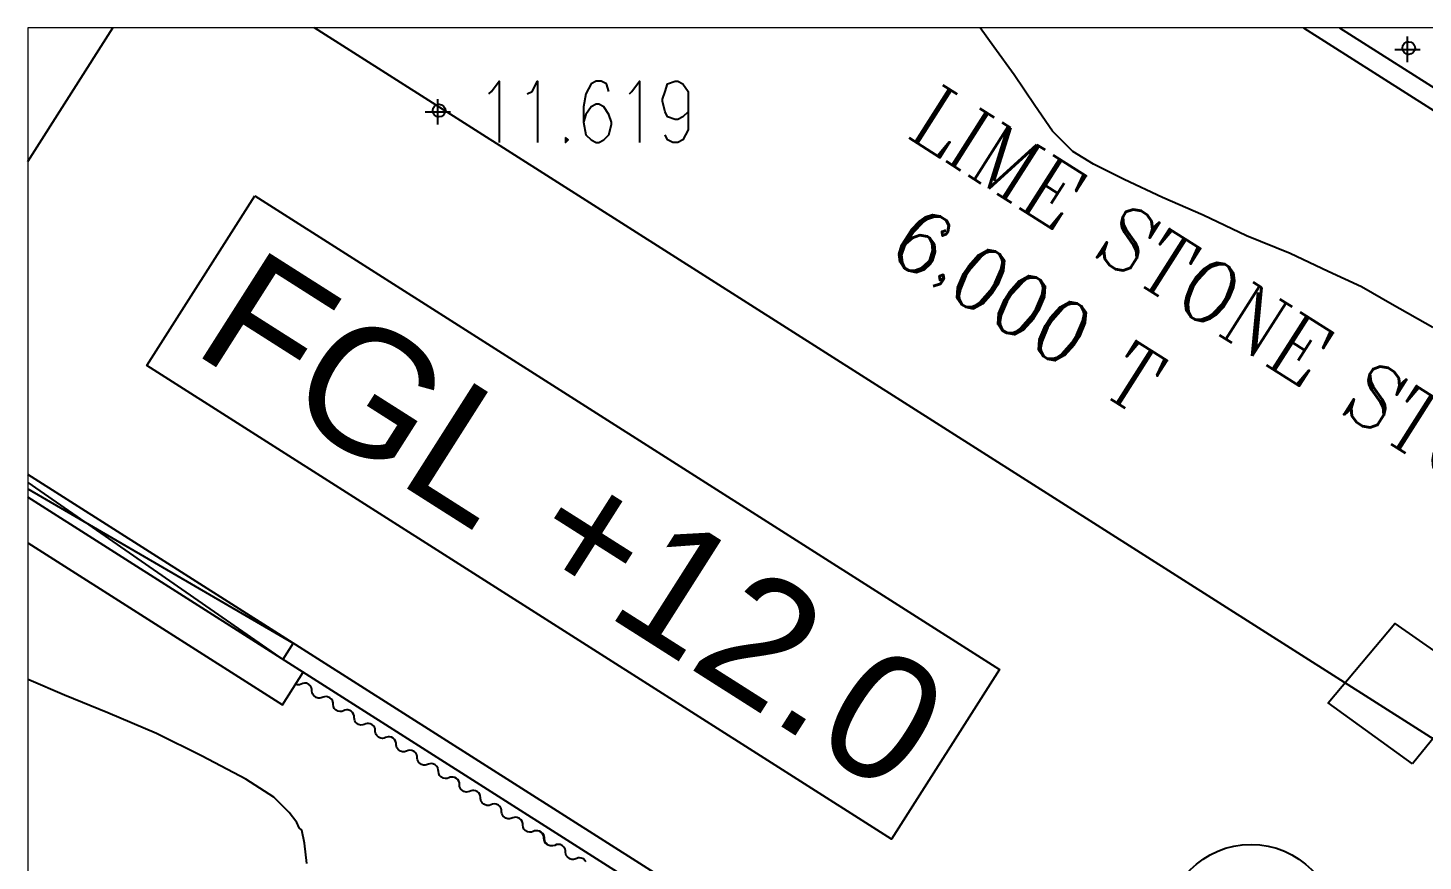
# Model space of a CAD drawing. Header units: millimetres. Extents: x -243837 to -5443, y 40 to 285140.
# Drawn here: x -27895 to -22408, y 135230 to 138509 of the extents above; entities that cross this region are included whole.
import ezdxf
from ezdxf.enums import TextEntityAlignment as Align

# ---------------------------------------------------------------- set-up
doc = ezdxf.new("R2010")
doc.units = ezdxf.units.MM
doc.linetypes.add('0', pattern=[0])
doc.layers.add('PDF_C-TOPO', color=7, linetype='Continuous', true_color=0xb85b00)
doc.layers.add('R-OBJECT', color=2, linetype='Continuous', lineweight=20)
doc.styles.add('ROMANC', font='romanc', dxfattribs={"height": 3.5})
doc.styles.get("Standard").update_dxf_attribs({"font": 'arial.ttf'})

# ---------------------------------------------------------------- blocks, each defined once
blk = doc.blocks.new('A$C6953163A')
blk.add_lwpolyline([(99819, 114160.7), (0, 114160.7), (0, 0), (99819, 0)], close=True)
at = {"layer": 'PDF_C-TOPO', "color": 8, "linetype": '0', "lineweight": 25}
for p, q in [((0, 111391.6), (1761.2, 114160.7)), ((46228.7, 88537.3), (5941.2, 114160.7)), ((26438.3, 114160.7), (50214.7, 99038.6)), ((27183.6, 114160.7), (50766.9, 99161.4)), ((38408, 80475), (0, 104903)), ((0, 104733.6), (5285.1, 101067.5)), ((0, 104601.7), (5499.7, 101405.1)), ((38530.8, 79922.8), (0, 104428.9)), ((5499.7, 101405.1), (5285.1, 101067.5))]:
    blk.add_line(p, q, dxfattribs=at)
for points in [[(29120.1, 107947.1), (28273.4, 108423.4), (27638.4, 108793.8), (26950.5, 109111.3), (26156.7, 109481.7), (25257.2, 109852.1), (24357.6, 110275.4), (23510.9, 110645.9), (22717.1, 111016.3), (22082.1, 111333.8), (21658.8, 111598.4), (21235.5, 112021.7), (20865.1, 112550.9), (20441.7, 113185.9), (20018.4, 113768), (19732.7, 114160.7)], [(28590.9, 113450.5), (28590.9, 113979.6)], [(28326.3, 113715), (28855.5, 113715)], [(9554.1, 112790.2), (9607, 112843.1), (9765.8, 113054.8), (9765.8, 111784.8)], [(10347.9, 112790.2), (10453.7, 112843.1), (10559.5, 113054.8), (10559.5, 111784.8)], [(12041.2, 112843.1), (11988.3, 113001.9), (11882.5, 113054.8), (11776.6, 113054.8), (11670.8, 113001.9), (11565, 112790.2), (11512, 112525.6), (11512, 112208.1), (11565, 111943.5), (11670.8, 111837.7), (11776.6, 111784.8), (11829.5, 111784.8), (11935.4, 111837.7), (12041.2, 111943.5), (12094.1, 112155.2), (12094.1, 112208.1), (12041.2, 112366.9), (11935.4, 112525.6), (11829.5, 112578.5), (11776.6, 112578.5), (11670.8, 112525.6), (11565, 112366.9), (11512, 112208.1)], [(12464.5, 112790.2), (12517.5, 112843.1), (12676.2, 113054.8), (12676.2, 111784.8)], [(13681.6, 112631.4), (13681.6, 112419.8), (13575.8, 112313.9), (13470, 112261), (13417, 112261), (13258.3, 112313.9), (13205.4, 112419.8), (13152.5, 112631.4), (13152.5, 112684.4), (13205.4, 112843.1), (13258.3, 113001.9), (13417, 113054.8), (13470, 113054.8), (13575.8, 113001.9), (13681.6, 112843.1), (13681.6, 112631.4), (13681.6, 112313.9), (13681.6, 112049.4), (13575.8, 111837.7), (13470, 111784.8), (13364.1, 111784.8), (13258.3, 111837.7), (13205.4, 111943.5)], [(8495.8, 112155.2), (8495.8, 112684.4)], [(8231.2, 112419.8), (8760.4, 112419.8)], [(5783.8, 96834.6), (5730.9, 97257.9), (5677.9, 97522.5), (5625, 97575.4), (5572.1, 97681.3), (5413.4, 97892.9), (5095.9, 98210.4), (4513.8, 98580.8), (3614.2, 99057.1), (2661.7, 99533.3), (1656.3, 99956.7), (756.7, 100327.1), (15.9, 100644.6), (0, 100651.6)]]:
    blk.add_lwpolyline(points, dxfattribs=at)
for points in [[(11141.6, 111890.6), (11141.6, 111837.7), (11141.6, 111784.8), (11194.5, 111837.7)], [(28696.7, 98898.3), (26950.5, 100168.3), (28326.3, 101808.8), (30072.6, 100591.7)]]:
    blk.add_lwpolyline(points, close=True, dxfattribs=at)
at = {"layer": 'PDF_C-TOPO', "color": 8, "linetype": '0', "lineweight": 25, "extrusion": (-2.67873e-07, -9.20317e-07, 1), "elevation": 36215.3}
blk.add_lwpolyline([(4702.7, 110675.1), (20137.4, 100858.4), (17900.7, 97341.7), (2466, 107158.4)], close=True, dxfattribs=at)
at = {"layer": 'PDF_C-TOPO', "color": 8, "linetype": '0', "lineweight": 25}
for points, elevation in [([(0, 103480.8), (5277.6, 100124.2), (5707, 100799.2)], 57827.2), ([(10779.6, 97217.6), (10754.1, 97232.1), (10721.2, 97265.3), (10706.5, 97290.4), (10696.1, 97321.5), (10692.8, 97357.1), (10691.2, 97392.2), (10679.8, 97428.4), (10660.1, 97460.1), (10631.2, 97487.4), (10599.5, 97504.8), (10560.1, 97514.7), (10531.5, 97515.1), (10498.4, 97508.6), (10473.9, 97498.4), (10437.2, 97484.6), (10401.8, 97481.3), (10352, 97491.1), (10307, 97518.1), (10281.1, 97547.3), (10262.6, 97585.5), (10255.5, 97628.1), (10254.6, 97666.2), (10241.5, 97708.7), (10220.5, 97740.9), (10186.8, 97770.3), (10142.1, 97789.4), (10108.9, 97793.7), (10076.8, 97790.8), (10048.9, 97782.3), (10010.7, 97765.5), (9982.7, 97760.1), (9944.6, 97761.2), (9903.9, 97773.8), (9848.2, 97819.3), (9833.8, 97842.7), (9823.2, 97870.8), (9818.1, 97908.9), (9817.5, 97942.7), (9808.9, 97975.9), (9785.6, 98016.2), (9754.6, 98045.1), (9704.5, 98067.6), (9665.1, 98071.8), (9629, 98066.5), (9593.3, 98051.1), (9557, 98039.8), (9513.8, 98038.5), (9497, 98043.2), (9474.9, 98048.5), (9446.9, 98063.5), (9412.9, 98095.2), (9397, 98120.4), (9386.7, 98146.9), (9381.3, 98178.8), (9381.8, 98205.8), (9375.9, 98242), (9365.6, 98268.2), (9344.7, 98298.9), (9309.9, 98328.2), (9278.1, 98342.8), (9242.1, 98349.8), (9212.5, 98348.9), (9184.6, 98342.5), (9153.8, 98328.3), (9119.6, 98318), (9081.9, 98316.2), (9034.9, 98327.8), (9005, 98344.8), (8972.1, 98378), (8957.5, 98403), (8947.1, 98434.2), (8943.8, 98469.8), (8942.2, 98504.9), (8930.8, 98541), (8911, 98572.8), (8882.2, 98600), (8850.4, 98617.5), (8811.1, 98627.4), (8782.4, 98627.8), (8749.4, 98621.3), (8724.8, 98611.1), (8688.1, 98597.3), (8652.8, 98594), (8602.9, 98603.8), (8557.9, 98630.8), (8532.1, 98660), (8513.6, 98698.1), (8506.4, 98740.8), (8505.6, 98778.9), (8492.5, 98821.3), (8471.5, 98853.6), (8437.8, 98883), (8393, 98902.1), (8359.8, 98906.4), (8327.7, 98903.5), (8299.9, 98895), (8261.7, 98878.2), (8233.7, 98872.8), (8195.6, 98873.9), (8154.9, 98886.5), (8099.2, 98932), (8084.7, 98955.4), (8074.1, 98983.5), (8069.1, 99021.6), (8068.5, 99055.4), (8059.9, 99088.5), (8036.6, 99128.9), (8005.5, 99157.7), (7955.5, 99180.3), (7916, 99184.5), (7880, 99179.1), (7844.3, 99163.8), (7808, 99152.5), (7764.8, 99151.1), (7718.7, 99164.1), (7677.4, 99192.5), (7647.4, 99233.5), (7636.3, 99263.9), (7632, 99292.5), (7631.7, 99329.6), (7620.5, 99371.9), (7600.6, 99405.4), (7570.5, 99434.2), (7533.5, 99453.8), (7495.8, 99462.1), (7466.1, 99461.8), (7413.5, 99445.8), (7382.1, 99433.1), (7346.3, 99428.3), (7314.9, 99432.4), (7293.4, 99438.5), (7265.3, 99453.5), (7231.3, 99485.2), (7215.4, 99510.4), (7205.1, 99536.9), (7199.7, 99568.8), (7200.2, 99595.7), (7194.3, 99632), (7184, 99658.2), (7163.2, 99688.9), (7128.4, 99718.2), (7096.6, 99732.8), (7060.5, 99739.8), (7031, 99738.9), (7003, 99732.5), (6972.3, 99718.3), (6938, 99708), (6900.4, 99706.2), (6853.3, 99717.8), (6823.5, 99734.8), (6790.6, 99767.9), (6775.9, 99793), (6765.5, 99824.2), (6762.2, 99859.8), (6760.6, 99894.9), (6749.2, 99931), (6729.5, 99962.8), (6700.6, 99990), (6668.9, 100007.5), (6629.5, 100017.4), (6600.9, 100017.8), (6567.8, 100011.3), (6543.3, 100001.1), (6506.6, 99987.3), (6471.2, 99983.9), (6421.4, 99993.8), (6376.4, 100020.8), (6350.5, 100050), (6332, 100088.1), (6324.9, 100130.8), (6324, 100168.9), (6310.9, 100211.3), (6289.9, 100243.6), (6256.2, 100273), (6211.5, 100292.1), (6178.3, 100296.4), (6146.2, 100293.5), (6118.3, 100285), (6080.1, 100268.2), (6052.1, 100262.7), (6014, 100263.9), (5973.3, 100276.5), (5917.6, 100322), (5903.2, 100345.4), (5892.6, 100373.5), (5887.5, 100411.6), (5886.9, 100445.4), (5878.3, 100478.5), (5855, 100518.8), (5824, 100547.7), (5773.9, 100570.3), (5734.5, 100574.5), (5698.4, 100569.1), (5662.7, 100553.8), (5626.4, 100542.5), (5583.2, 100541.1), (5566.4, 100545.9), (5548.6, 100550.2)], 59731), ([(11566.3, 96867.8), (11545.3, 96900.1), (11511.6, 96929.4), (11466.8, 96948.5), (11433.6, 96952.8), (11401.5, 96949.9), (11373.7, 96941.5), (11335.5, 96924.7), (11307.4, 96919.2), (11269.4, 96920.4), (11228.7, 96932.9), (11173, 96978.4), (11158.5, 97001.8), (11147.9, 97029.9), (11142.9, 97068.1), (11142.3, 97101.9), (11133.7, 97135), (11110.4, 97175.3), (11079.3, 97204.2), (11029.3, 97226.7), (10989.8, 97231), (10953.8, 97225.6), (10918.1, 97210.3), (10881.8, 97198.9), (10838.6, 97197.6), (10821.7, 97202.3), (10799.7, 97207.7), (10771.6, 97222.6), (10737.7, 97254.3), (10721.7, 97279.5), (10711.4, 97306), (10706.1, 97337.9), (10706.5, 97364.9), (10700.7, 97401.2), (10690.3, 97427.3), (10669.5, 97458.1), (10634.7, 97487.4), (10602.9, 97502), (10566.8, 97508.9), (10559.8, 97508.7)], 59731)]:
    blk.add_lwpolyline(points, dxfattribs=dict(at, elevation=elevation))
for centre, radius in [((28617.4, 113741.5), 132.3), ((8522.2, 112446.2), 132.3), ((25349.3, 95455.8, 59731), 1773.2)]:
    blk.add_circle(centre, radius, dxfattribs=at)
at = {"layer": 'PDF_C-TOPO', "color": 8, "linetype": '0', "lineweight": 25, "style": 'ROMANC', "width": 0.9}
for s, height, p in [('LIME STONE STORAGE SHED', 1300.009, (18182.4, 111932.9, 38418.5)), ('6,000 T', 1300.01, (17788.9, 109423, 38418.5))]:
    blk.add_text(s, height=height, rotation=327.54213, dxfattribs=at).set_placement(p)
at = {"layer": 'PDF_C-TOPO', "color": 8, "linetype": '0', "lineweight": 25, "extrusion": (-2.67873e-07, -9.20317e-07, 1)}
blk.add_text('FGL +12.0', height=2592.02, rotation=327.54305, dxfattribs=at).set_placement((10624.8, 102847.4, 36215.3), align=Align.CENTER)

msp = doc.modelspace()

# ---------------------------------------------------------------- block references
at = {"layer": 'R-OBJECT', "ltscale": 10, "xscale": 0.1897617392247856, "yscale": 0.1897617392247856, "zscale": 0.1897617392247856}
msp.add_blockref('A$C6953163A', (-27895.37, 116845.53), dxfattribs=at)

doc.saveas('drawing.dxf')
